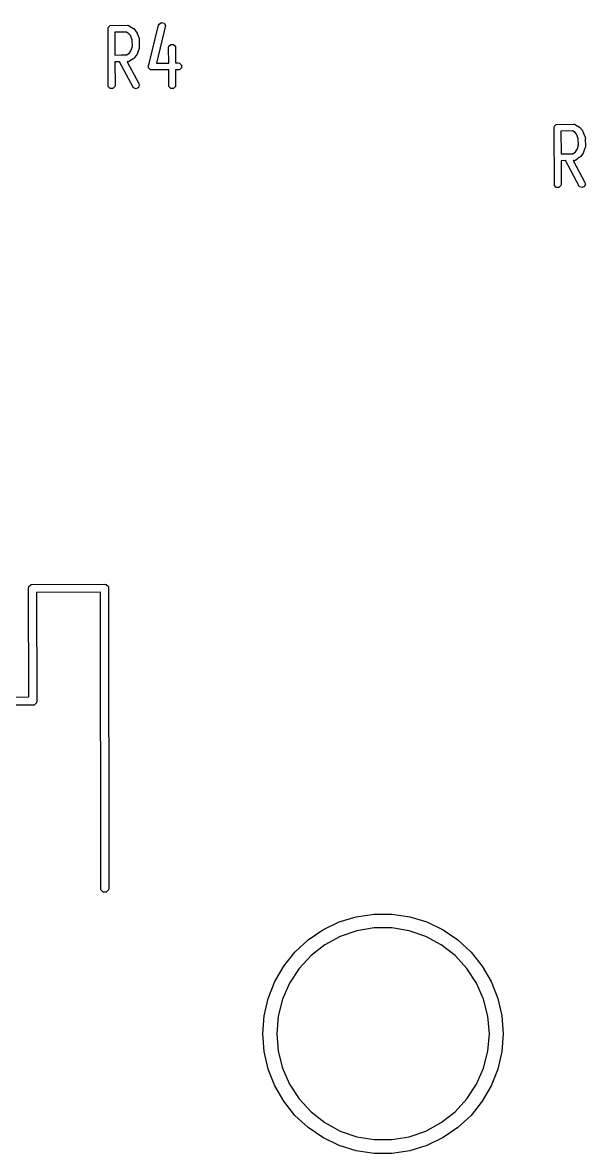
# Model space of a CAD drawing. Extents: x 124 to 187.4, y -113.2 to -74.
# Drawn here: x 135.58 to 143.54, y -113.24 to -97.22 of the extents above; entities that cross this region are included whole.
import ezdxf

# ---------------------------------------------------------------- set-up
doc = ezdxf.new("R2010")
doc.units = 0
doc.layers.add('BLACK', color=7, linetype='CONTINUOUS')

msp = doc.modelspace()

# ---------------------------------------------------------------- linework, layer by layer
at = {"layer": 'BLACK', "linetype": 'CONTINUOUS'}
for p, q in [((137.508754, -97.237033), (137.541569, -97.217344)), ((137.541569, -97.217344), (137.578695, -97.226625)), ((137.578695, -97.226625), (137.598384, -97.25944)), ((136.784643, -97.304895), (136.788449, -97.285761)), ((136.788449, -98.124029), (136.784643, -97.304895)), ((136.788449, -97.285761), (136.815509, -97.258701)), ((136.815509, -97.258701), (137.063214, -97.254895)), ((137.044029, -97.351677), (136.881154, -97.35418)), ((136.881154, -97.35418), (136.882653, -97.676716)), ((137.081554, -97.37441), (137.044029, -97.351677)), ((137.063214, -97.254895), (137.070462, -97.256336)), ((137.070462, -97.256336), (137.072917, -97.255846)), ((137.072917, -97.255846), (137.075323, -97.257303)), ((137.075323, -97.257303), (137.082348, -97.258701)), ((137.10224, -97.398947), (137.081554, -97.37441)), ((137.082348, -97.258701), (137.089598, -97.265951)), ((137.089598, -97.265951), (137.145722, -97.299951)), ((137.145722, -97.299951), (137.145832, -97.299967)), ((137.145832, -97.299967), (137.145919, -97.300071)), ((137.145919, -97.300071), (137.148092, -97.301387)), ((137.148092, -97.301387), (137.161901, -97.315168)), ((137.161901, -97.315168), (137.162912, -97.320227)), ((137.162912, -97.320227), (137.185428, -97.346933)), ((137.185428, -97.346933), (137.185462, -97.346949)), ((137.185462, -97.346949), (137.185482, -97.346998)), ((137.185482, -97.346998), (137.188928, -97.351085)), ((137.188928, -97.351085), (137.197364, -97.368676)), ((137.197364, -97.368676), (137.196651, -97.373665)), ((137.196651, -97.373665), (137.223627, -97.438075)), ((137.364088, -97.814882), (137.500421, -97.254673)), ((137.598384, -97.25944), (137.468965, -97.791234)), ((137.500421, -97.254673), (137.508754, -97.237033)), ((137.12756, -97.459404), (137.10224, -97.398947)), ((137.130292, -97.555181), (137.12756, -97.459404)), ((137.223627, -97.438075), (137.223694, -97.438142)), ((137.223694, -97.438142), (137.223696, -97.43824)), ((137.223696, -97.43824), (137.224316, -97.439719)), ((137.224316, -97.439719), (137.227471, -97.458972)), ((137.227471, -97.458972), (137.224476, -97.46556)), ((137.224476, -97.46556), (137.22745, -97.569819)), ((137.645592, -97.552427), (137.672652, -97.525367)), ((137.672652, -97.525367), (137.71092, -97.525367)), ((137.71092, -97.525367), (137.73798, -97.552427)), ((136.882653, -97.676716), (136.970652, -97.675364)), ((136.970652, -97.675364), (136.972969, -97.674148)), ((136.972969, -97.674148), (136.976581, -97.675273)), ((136.976581, -97.675273), (137.051762, -97.674117)), ((137.051762, -97.674117), (137.090093, -97.646092)), ((137.090093, -97.646092), (137.108928, -97.617752)), ((137.108928, -97.617752), (137.109733, -97.617029)), ((137.109733, -97.617029), (137.130292, -97.555181)), ((137.181826, -97.68354), (137.161942, -97.713461)), ((137.185462, -97.681888), (137.181826, -97.68354)), ((137.195744, -97.665308), (137.185462, -97.681888)), ((137.218979, -97.595409), (137.195744, -97.665308)), ((137.223694, -97.590695), (137.218979, -97.595409)), ((137.2275, -97.571561), (137.223694, -97.590695)), ((137.22745, -97.569819), (137.227471, -97.569865)), ((137.227471, -97.569865), (137.227453, -97.569918)), ((137.227453, -97.569918), (137.2275, -97.571561)), ((137.641786, -97.571561), (137.645592, -97.552427)), ((137.643287, -97.789535), (137.641786, -97.571561)), ((137.73798, -97.552427), (137.739606, -97.788597)), ((136.946646, -97.772221), (136.883101, -97.773197)), ((136.883101, -97.773197), (136.884643, -98.104895)), ((137.145494, -98.143309), (136.946646, -97.772221)), ((137.060333, -97.770474), (137.055067, -97.770555)), ((137.055067, -97.770555), (137.22177, -98.081654)), ((137.072917, -97.772991), (137.060333, -97.770474)), ((137.079733, -97.770176), (137.072917, -97.772991)), ((137.082348, -97.770136), (137.079733, -97.770176)), ((137.084118, -97.768365), (137.082348, -97.770136)), ((137.090949, -97.765545), (137.084118, -97.768365)), ((137.139963, -97.729708), (137.090949, -97.765545)), ((137.145832, -97.72887), (137.139963, -97.729708)), ((137.160357, -97.715847), (137.145832, -97.72887)), ((137.161713, -97.713806), (137.160357, -97.715847)), ((137.161901, -97.713669), (137.161713, -97.713806)), ((137.161942, -97.713461), (137.161901, -97.713669)), ((137.356616, -97.845587), (137.359877, -97.832187)), ((137.359877, -97.851022), (137.356616, -97.845587)), ((137.359877, -97.819094), (137.364088, -97.814882)), ((137.359877, -97.832187), (137.359877, -97.819094)), ((137.359877, -97.857362), (137.359877, -97.851022)), ((137.369387, -97.866872), (137.359877, -97.857362)), ((137.376305, -97.878402), (137.369387, -97.866872)), ((137.468965, -97.791234), (137.643287, -97.789535)), ((137.739606, -97.788597), (137.7775, -97.788228)), ((137.7775, -97.788228), (137.796634, -97.792034)), ((137.796634, -97.792034), (137.823694, -97.819094)), ((137.823694, -97.857362), (137.796634, -97.884422)), ((137.823694, -97.819094), (137.823694, -97.857362)), ((137.382454, -97.879939), (137.376305, -97.878402)), ((137.386937, -97.884422), (137.382454, -97.879939)), ((137.406071, -97.888228), (137.386937, -97.884422)), ((137.643951, -97.885909), (137.406071, -97.888228)), ((137.645592, -98.124029), (137.643951, -97.885909)), ((137.796634, -97.884422), (137.74027, -97.884971)), ((137.74027, -97.884971), (137.741786, -98.104895)), ((136.815509, -98.151089), (136.788449, -98.124029)), ((136.853777, -98.151089), (136.815509, -98.151089)), ((136.880837, -98.124029), (136.853777, -98.151089)), ((136.884643, -98.104895), (136.880837, -98.124029)), ((137.182031, -98.154689), (137.145494, -98.143309)), ((137.215914, -98.136901), (137.182031, -98.154689)), ((137.227294, -98.100364), (137.215914, -98.136901)), ((137.22177, -98.081654), (137.227294, -98.100364)), ((137.672652, -98.151089), (137.645592, -98.124029)), ((137.71092, -98.151089), (137.672652, -98.151089)), ((137.73798, -98.124029), (137.71092, -98.151089)), ((137.741786, -98.104895), (137.73798, -98.124029)), ((143.102734, -98.685761), (143.129794, -98.658701)), ((143.129794, -98.658701), (143.377499, -98.654895)), ((143.377499, -98.654895), (143.384747, -98.656336)), ((143.384747, -98.656336), (143.387202, -98.655846)), ((143.387202, -98.655846), (143.389608, -98.657303)), ((143.389608, -98.657303), (143.396633, -98.658701)), ((143.396633, -98.658701), (143.403883, -98.665951)), ((143.403883, -98.665951), (143.460007, -98.699951)), ((143.098928, -98.704895), (143.102734, -98.685761)), ((143.102734, -99.524029), (143.098928, -98.704895)), ((143.358314, -98.751677), (143.195439, -98.75418)), ((143.195439, -98.75418), (143.196938, -99.076716)), ((143.395839, -98.77441), (143.358314, -98.751677)), ((143.416525, -98.798947), (143.395839, -98.77441)), ((143.441845, -98.859404), (143.416525, -98.798947)), ((143.460007, -98.699951), (143.460117, -98.699967)), ((143.460117, -98.699967), (143.460204, -98.700071)), ((143.460204, -98.700071), (143.462377, -98.701387)), ((143.462377, -98.701387), (143.476186, -98.715168)), ((143.476186, -98.715168), (143.477197, -98.720227)), ((143.477197, -98.720227), (143.499713, -98.746933)), ((143.499713, -98.746933), (143.499747, -98.746949)), ((143.499747, -98.746949), (143.499767, -98.746998)), ((143.499767, -98.746998), (143.503213, -98.751085)), ((143.503213, -98.751085), (143.511649, -98.768676)), ((143.511649, -98.768676), (143.510936, -98.773665)), ((143.510936, -98.773665), (143.537912, -98.838075)), ((143.424018, -99.017029), (143.444577, -98.955181)), ((143.444577, -98.955181), (143.441845, -98.859404)), ((143.537912, -98.838075), (143.537979, -98.838142)), ((143.537979, -98.838142), (143.537981, -98.83824)), ((143.541785, -98.971561), (143.537979, -98.990695)), ((143.537981, -98.83824), (143.538601, -98.839719)), ((143.538601, -98.839719), (143.541756, -98.858972)), ((143.541756, -98.858972), (143.538761, -98.86556)), ((143.538761, -98.86556), (143.541735, -98.969819)), ((143.541735, -98.969819), (143.541756, -98.969865)), ((143.541756, -98.969865), (143.541738, -98.969918)), ((143.541738, -98.969918), (143.541785, -98.971561)), ((143.196938, -99.076716), (143.284937, -99.075364)), ((143.284937, -99.075364), (143.287254, -99.074148)), ((143.287254, -99.074148), (143.290866, -99.075273)), ((143.290866, -99.075273), (143.366047, -99.074117)), ((143.366047, -99.074117), (143.404378, -99.046092)), ((143.404378, -99.046092), (143.423213, -99.017752)), ((143.454248, -99.129708), (143.405234, -99.165545)), ((143.423213, -99.017752), (143.424018, -99.017029)), ((143.460117, -99.12887), (143.454248, -99.129708)), ((143.474642, -99.115847), (143.460117, -99.12887)), ((143.475998, -99.113806), (143.474642, -99.115847)), ((143.476186, -99.113669), (143.475998, -99.113806)), ((143.476227, -99.113461), (143.476186, -99.113669)), ((143.496111, -99.08354), (143.476227, -99.113461)), ((143.499747, -99.081888), (143.496111, -99.08354)), ((143.510029, -99.065308), (143.499747, -99.081888)), ((143.533264, -98.995409), (143.510029, -99.065308)), ((143.537979, -98.990695), (143.533264, -98.995409)), ((143.260931, -99.172221), (143.197386, -99.173197)), ((143.197386, -99.173197), (143.198928, -99.504895)), ((143.459779, -99.543309), (143.260931, -99.172221)), ((143.374618, -99.170474), (143.369352, -99.170555)), ((143.369352, -99.170555), (143.536055, -99.481654)), ((143.387202, -99.172991), (143.374618, -99.170474)), ((143.394018, -99.170176), (143.387202, -99.172991)), ((143.396633, -99.170136), (143.394018, -99.170176)), ((143.398403, -99.168365), (143.396633, -99.170136)), ((143.405234, -99.165545), (143.398403, -99.168365)), ((143.129794, -99.551089), (143.102734, -99.524029)), ((143.168062, -99.551089), (143.129794, -99.551089)), ((143.195122, -99.524029), (143.168062, -99.551089)), ((143.198928, -99.504895), (143.195122, -99.524029)), ((143.496316, -99.554689), (143.459779, -99.543309)), ((143.530199, -99.536901), (143.496316, -99.554689)), ((143.541579, -99.500364), (143.530199, -99.536901)), ((143.536055, -99.481654), (143.541579, -99.500364)), ((135.6575, -105.23), (135.662067, -105.207039)), ((135.661834, -106.770195), (135.6575, -105.23)), ((135.662067, -105.207039), (135.694539, -105.174567)), ((135.694539, -105.174567), (136.7375, -105.17)), ((136.7375, -105.17), (136.760461, -105.174567)), ((136.760461, -105.174567), (136.792933, -105.207039)), ((136.792933, -105.207039), (136.7975, -109.48)), ((136.677559, -105.285796), (135.773165, -105.289756)), ((135.773165, -105.289756), (135.7775, -106.83)), ((136.682067, -109.502961), (136.677559, -105.285796)), ((134.414539, -106.774567), (135.661834, -106.770195)), ((135.7775, -106.83), (135.772933, -106.852961)), ((135.740461, -106.885433), (134.4375, -106.89)), ((135.772933, -106.852961), (135.740461, -106.885433)), ((136.714539, -109.535433), (136.682067, -109.502961)), ((136.760461, -109.535433), (136.714539, -109.535433)), ((136.792933, -109.502961), (136.760461, -109.535433)), ((136.7975, -109.48), (136.792933, -109.502961)), ((140.05642, -109.957515), (140.299214, -109.882623)), ((140.299214, -109.882623), (140.550459, -109.844754)), ((140.550459, -109.844754), (140.804541, -109.844754)), ((140.804541, -109.844754), (141.055786, -109.882623)), ((141.055786, -109.882623), (141.29858, -109.957515)), ((139.8275, -110.067757), (140.05642, -109.957515)), ((140.553206, -110.04), (140.30801, -110.080916)), ((140.801794, -110.04), (140.553206, -110.04)), ((141.04699, -110.080916), (140.801794, -110.04)), ((141.29858, -109.957515), (141.5275, -110.067757)), ((139.617567, -110.210886), (139.8275, -110.067757)), ((140.072892, -110.161632), (139.854266, -110.279946)), ((140.30801, -110.080916), (140.072892, -110.161632)), ((141.282108, -110.161632), (141.04699, -110.080916)), ((141.500734, -110.279946), (141.282108, -110.161632)), ((141.5275, -110.067757), (141.737433, -110.210886)), ((139.431312, -110.383706), (139.617567, -110.210886)), ((139.854266, -110.279946), (139.658096, -110.432632)), ((141.696904, -110.432632), (141.500734, -110.279946)), ((141.737433, -110.210886), (141.923688, -110.383706)), ((139.272894, -110.582356), (139.431312, -110.383706)), ((139.658096, -110.432632), (139.489732, -110.615523)), ((141.865268, -110.615523), (141.696904, -110.432632)), ((141.923688, -110.383706), (142.082106, -110.582356)), ((139.145853, -110.802398), (139.272894, -110.582356)), ((139.489732, -110.615523), (139.353768, -110.823632)), ((142.001232, -110.823632), (141.865268, -110.615523)), ((142.082106, -110.582356), (142.209147, -110.802398)), ((139.053026, -111.038916), (139.145853, -110.802398)), ((139.353768, -110.823632), (139.253912, -111.051282)), ((142.101088, -111.051282), (142.001232, -110.823632)), ((142.209147, -110.802398), (142.301974, -111.038916)), ((138.996488, -111.286628), (139.053026, -111.038916)), ((139.253912, -111.051282), (139.192887, -111.292262)), ((142.162113, -111.292262), (142.101088, -111.051282)), ((142.301974, -111.038916), (142.358512, -111.286628)), ((138.9775, -111.54), (138.996488, -111.286628)), ((139.192887, -111.292262), (139.172359, -111.54)), ((142.182641, -111.54), (142.162113, -111.292262)), ((142.358512, -111.286628), (142.3775, -111.54)), ((138.996488, -111.793372), (138.9775, -111.54)), ((139.172359, -111.54), (139.192887, -111.787738)), ((142.162113, -111.787738), (142.182641, -111.54)), ((142.3775, -111.54), (142.358512, -111.793372)), ((139.053026, -112.041084), (138.996488, -111.793372)), ((139.192887, -111.787738), (139.253912, -112.028718)), ((142.101088, -112.028718), (142.162113, -111.787738)), ((142.358512, -111.793372), (142.301974, -112.041084)), ((139.145853, -112.277602), (139.053026, -112.041084)), ((139.253912, -112.028718), (139.353768, -112.256368)), ((142.001232, -112.256368), (142.101088, -112.028718)), ((142.301974, -112.041084), (142.209147, -112.277602)), ((139.272894, -112.497644), (139.145853, -112.277602)), ((139.353768, -112.256368), (139.489732, -112.464477)), ((141.865268, -112.464477), (142.001232, -112.256368)), ((142.209147, -112.277602), (142.082106, -112.497644)), ((139.431312, -112.696294), (139.272894, -112.497644)), ((139.489732, -112.464477), (139.658096, -112.647368)), ((141.696904, -112.647368), (141.865268, -112.464477)), ((142.082106, -112.497644), (141.923688, -112.696294)), ((139.617567, -112.869114), (139.431312, -112.696294)), ((139.658096, -112.647368), (139.854266, -112.800054)), ((141.500734, -112.800054), (141.696904, -112.647368)), ((141.923688, -112.696294), (141.737433, -112.869114)), ((139.8275, -113.012243), (139.617567, -112.869114)), ((139.854266, -112.800054), (140.072892, -112.918368)), ((140.072892, -112.918368), (140.30801, -112.999084)), ((141.04699, -112.999084), (141.282108, -112.918368)), ((141.282108, -112.918368), (141.500734, -112.800054)), ((141.737433, -112.869114), (141.5275, -113.012243)), ((140.05642, -113.122485), (139.8275, -113.012243)), ((140.30801, -112.999084), (140.553206, -113.04)), ((140.553206, -113.04), (140.801794, -113.04)), ((140.801794, -113.04), (141.04699, -112.999084)), ((141.5275, -113.012243), (141.29858, -113.122485)), ((140.299214, -113.197377), (140.05642, -113.122485)), ((140.550459, -113.235246), (140.299214, -113.197377)), ((140.804541, -113.235246), (140.550459, -113.235246)), ((141.055786, -113.197377), (140.804541, -113.235246)), ((141.29858, -113.122485), (141.055786, -113.197377))]:
    msp.add_line(p, q, dxfattribs=at)

doc.saveas('drawing.dxf')
